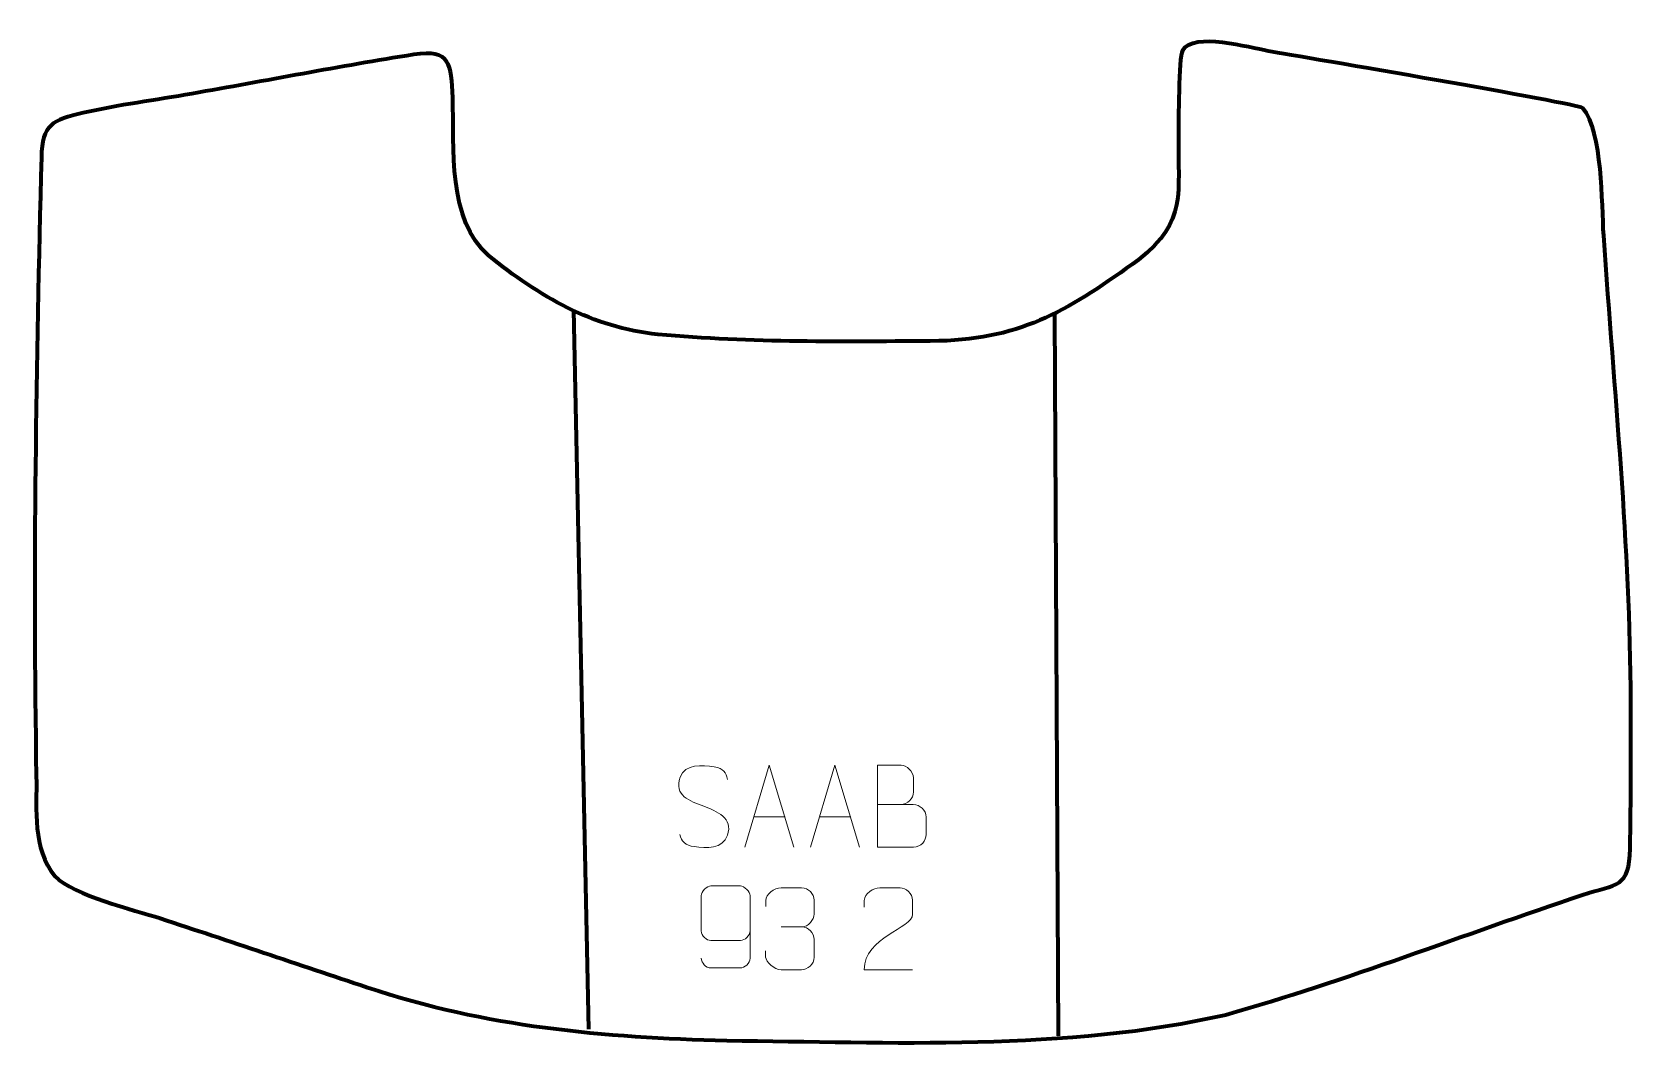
# Model space of a CAD drawing. Header units: millimetres. Extents: x 596 to 1082, y 211 to 522.
import ezdxf

# ---------------------------------------------------------------- set-up
doc = ezdxf.new("R2010")
doc.units = ezdxf.units.MM
doc.header["$MEASUREMENT"] = 0
doc.layers.add('layer 1', color=7, linetype='Continuous', plot=False)
doc.layers.add('layer 2', color=7, linetype='Continuous')
doc.layers.add('layer 3', color=7, linetype='Continuous')

msp = doc.modelspace()

# ---------------------------------------------------------------- linework, layer by layer
at = {"layer": 'layer 1', "color": 250, "lineweight": 9}
for points, knots in [([(800.1133, 285.7086), (795.865, 287.179), (790.9569, 288.9748), (792.962, 294.4951), (792.962, 294.4951), (794.4655, 298.635), (799.6791, 298.2465), (803.2827, 297.6454), (803.2827, 297.6454), (806.1433, 297.1682), (807.008, 295.955), (807.3186, 293.8709)], [0, 0, 0, 0, 0.25, 0.25, 0.25, 0.25, 0.5, 0.5, 0.5, 0.5, 1, 1, 1, 1]), ([(812.6428, 273.2318), (812.6428, 273.2318), (820.0138, 298.1853), (820.0138, 298.1853), (820.0138, 298.1853), (820.0138, 298.1853), (827.5837, 273.2318), (827.5837, 273.2318)], [0, 0, 0, 0, 0.33333333, 0.33333333, 0.33333333, 0.33333333, 1, 1, 1, 1]), ([(832.6428, 273.2318), (832.6428, 273.2318), (840.0138, 298.1853), (840.0138, 298.1853), (840.0138, 298.1853), (840.0138, 298.1853), (847.5837, 273.2318), (847.5837, 273.2318)], [0, 0, 0, 0, 0.33333333, 0.33333333, 0.33333333, 0.33333333, 1, 1, 1, 1]), ([(853.0632, 286.1966), (856.7018, 286.197), (860.2889, 286.197), (863.9283, 286.1966), (863.9283, 286.1966), (865.9037, 286.1793), (867.8273, 284.4432), (867.8273, 282.3936), (867.8273, 282.3936), (867.8269, 281.265), (867.8269, 278.2156), (867.8273, 277.0867), (867.8273, 277.0867), (867.8449, 275.2288), (866.3028, 273.2149), (863.9813, 273.2318), (863.9813, 273.2318), (860.3415, 273.2322), (856.7021, 273.2322), (853.0632, 273.2318), (853.0632, 273.2318), (853.0632, 281.5501), (853.0632, 289.8679), (853.0632, 298.1854), (853.0632, 298.1854), (855.4369, 298.1854), (857.811, 298.1854), (860.1852, 298.1854), (860.1852, 298.1854), (861.866, 298.203), (863.9628, 296.2925), (863.9805, 294.3301), (863.9805, 294.3301), (863.9801, 292.264), (863.9801, 292.118), (863.9805, 290.0515), (863.9805, 290.0515), (863.9978, 287.9854), (862.1433, 286.1793), (860.1333, 286.1966)], [0, 0, 0, 0, 0.09090909, 0.09090909, 0.09090909, 0.09090909, 0.18181818, 0.18181818, 0.18181818, 0.18181818, 0.27272727, 0.27272727, 0.27272727, 0.27272727, 0.36363636, 0.36363636, 0.36363636, 0.36363636, 0.45454545, 0.45454545, 0.45454545, 0.45454545, 0.54545455, 0.54545455, 0.54545455, 0.54545455, 0.63636364, 0.63636364, 0.63636364, 0.63636364, 0.72727273, 0.72727273, 0.72727273, 0.72727273, 0.81818182, 0.81818182, 0.81818182, 0.81818182, 1, 1, 1, 1]), ([(800.1133, 285.7085), (804.1319, 284.0618), (809.1614, 282.1735), (807.3274, 276.8132), (807.3274, 276.8132), (805.8676, 272.5468), (800.9568, 272.8035), (797.2307, 273.3582), (797.2307, 273.3582), (794.4807, 273.768), (793.2598, 274.9815), (792.8818, 277.0937)], [0, 0, 0, 0, 0.25, 0.25, 0.25, 0.25, 0.5, 0.5, 0.5, 0.5, 1, 1, 1, 1]), ([(799.3684, 239.3495), (799.3925, 238.01), (800.7487, 236.3567), (802.3206, 236.3911), (802.3206, 236.3911), (805.3054, 236.3914), (808.2906, 236.3914), (811.276, 236.3911), (811.276, 236.3911), (812.4951, 236.3761), (814.2233, 237.8137), (814.2283, 239.3495), (814.2283, 239.3495), (814.228, 245.7099), (814.228, 252.0707), (814.2283, 258.4315), (814.2283, 258.4315), (814.2236, 259.5944), (812.4951, 261.3655), (811.276, 261.3899), (811.276, 261.3899), (808.2906, 261.3896), (805.3054, 261.3896), (802.3206, 261.3899), (802.3206, 261.3899), (801.0425, 261.3461), (799.3728, 259.7316), (799.3684, 258.4315), (799.3684, 258.4315), (799.3684, 254.8481), (799.3684, 251.2651), (799.3684, 247.6823), (799.3684, 247.6823), (799.4069, 246.2041), (800.9896, 244.7712), (802.3206, 244.7733), (802.3206, 244.7733), (805.3054, 244.773), (808.2906, 244.773), (811.276, 244.7733), (811.276, 244.7733), (812.6055, 244.7683), (814.2485, 246.2755), (814.2068, 247.7041)], [0, 0, 0, 0, 0.08333333, 0.08333333, 0.08333333, 0.08333333, 0.16666667, 0.16666667, 0.16666667, 0.16666667, 0.25, 0.25, 0.25, 0.25, 0.33333333, 0.33333333, 0.33333333, 0.33333333, 0.41666667, 0.41666667, 0.41666667, 0.41666667, 0.5, 0.5, 0.5, 0.5, 0.58333333, 0.58333333, 0.58333333, 0.58333333, 0.66666667, 0.66666667, 0.66666667, 0.66666667, 0.75, 0.75, 0.75, 0.75, 0.83333333, 0.83333333, 0.83333333, 0.83333333, 1, 1, 1, 1]), ([(818.9905, 255.1354), (818.9905, 255.1354), (818.9905, 256.9926), (818.9905, 256.9926), (818.9905, 256.9926), (818.9762, 258.7345), (821.6407, 260.8526), (823.6998, 260.8299), (823.6998, 260.8299), (825.7639, 260.8299), (827.8279, 260.8299), (829.8916, 260.8299), (829.8916, 260.8299), (832.0861, 260.8387), (833.6844, 258.9919), (833.7288, 257.0798), (833.7288, 257.0798), (833.7284, 255.6447), (833.7284, 254.2096), (833.7288, 252.7741), (833.7288, 252.7741), (833.6802, 251.1206), (832.0776, 248.8906), (829.8793, 248.9006), (829.8793, 248.9006), (832.083, 248.8894), (833.691, 247.0862), (833.745, 245.0267), (833.745, 245.0267), (833.7446, 243.242), (833.7446, 241.4573), (833.745, 239.6722), (833.745, 239.6722), (833.7551, 237.6108), (831.7002, 235.8477), (829.8793, 235.8558), (829.8793, 235.8558), (827.814, 235.8561), (825.7488, 235.8561), (823.6832, 235.8558), (823.6832, 235.8558), (821.5146, 235.8673), (818.9836, 238.2675), (818.965, 239.7293), (818.965, 239.7293), (818.965, 239.7293), (818.965, 241.6379), (818.965, 241.6379)], [0, 0, 0, 0, 0.07692308, 0.07692308, 0.07692308, 0.07692308, 0.15384615, 0.15384615, 0.15384615, 0.15384615, 0.23076923, 0.23076923, 0.23076923, 0.23076923, 0.30769231, 0.30769231, 0.30769231, 0.30769231, 0.38461538, 0.38461538, 0.38461538, 0.38461538, 0.46153846, 0.46153846, 0.46153846, 0.46153846, 0.53846154, 0.53846154, 0.53846154, 0.53846154, 0.61538462, 0.61538462, 0.61538462, 0.61538462, 0.69230769, 0.69230769, 0.69230769, 0.69230769, 0.76923077, 0.76923077, 0.76923077, 0.76923077, 0.84615385, 0.84615385, 0.84615385, 0.84615385, 1, 1, 1, 1]), ([(863.7265, 235.8558), (858.8121, 235.8561), (853.8977, 235.8561), (848.9836, 235.8558), (848.9836, 235.8558), (848.9836, 245.7881), (863.6346, 248.4293), (863.7265, 252.7396), (863.7265, 252.7396), (863.7262, 254.1637), (863.7262, 255.5874), (863.7265, 257.0107), (863.7265, 257.0107), (863.7096, 259.0878), (861.5868, 260.8126), (859.9158, 260.8299), (859.9158, 260.8299), (857.8426, 260.8295), (855.7697, 260.8295), (853.6973, 260.8299), (853.6973, 260.8299), (851.8752, 260.8464), (849.0505, 259.0543), (848.9836, 256.9607), (848.9836, 256.9607), (848.9836, 256.9607), (848.9836, 254.9059), (848.9836, 254.9059)], [0, 0, 0, 0, 0.125, 0.125, 0.125, 0.125, 0.25, 0.25, 0.25, 0.25, 0.375, 0.375, 0.375, 0.375, 0.5, 0.5, 0.5, 0.5, 0.625, 0.625, 0.625, 0.625, 0.75, 0.75, 0.75, 0.75, 1, 1, 1, 1])]:
    msp.add_open_spline(points, degree=3, knots=knots, dxfattribs=at)
for points in [[(815.3654, 282.4812), (815.3654, 282.4812), (824.8611, 282.4812), (824.8611, 282.4812)], [(835.3654, 282.4812), (835.3654, 282.4812), (844.8611, 282.4812), (844.8611, 282.4812)], [(823.7002, 248.8902), (823.7002, 248.8902), (829.8966, 248.8902), (829.8966, 248.8902)]]:
    msp.add_open_spline(points, degree=3, dxfattribs=at)
at = {"layer": 'layer 2', "color": 142, "lineweight": 158}
for points in [[(765.0979, 217.7134), (765.0979, 217.7134), (760.6138, 436.7976), (760.6138, 436.7976)], [(908.1487, 215.7621), (908.1487, 215.7621), (906.9882, 435.8898), (906.9882, 435.8898)]]:
    msp.add_open_spline(points, degree=3, dxfattribs=at)
at = {"layer": 'layer 3', "color": 242, "lineweight": 158}
msp.add_open_spline([(959.0381, 222.1704), (911.0935, 211.0893), (856.3337, 213.7597), (807.1717, 214.299), (807.1717, 214.299), (769.3385, 215.3212), (733.8748, 218.391), (697.7462, 230.4917), (697.7462, 230.4917), (676.7028, 237.54), (655.7387, 244.5799), (634.6558, 251.5281), (634.6558, 251.5281), (626.075, 254.2292), (608.643, 258.3391), (602.5202, 264.4127), (602.5202, 264.4127), (595.5768, 272.9023), (597.1059, 284.4231), (596.8922, 294.8707), (596.8922, 294.8707), (595.7548, 357.4524), (596.8439, 420.8131), (598.4382, 483.4006), (598.4382, 483.4006), (598.6962, 493.5272), (601.7459, 494.6924), (611.2072, 496.9245), (611.2072, 496.9245), (621.7137, 499.3461), (633.477, 500.8545), (644.2378, 502.7429), (644.2378, 502.7429), (666.6643, 506.6843), (689.3687, 511.1112), (711.8124, 514.667), (711.8124, 514.667), (723.1448, 516.4625), (723.259, 511.8085), (723.7066, 501.526), (723.7066, 501.526), (724.0884, 486.6204), (722.1101, 464.0656), (734.623, 453.4425), (734.623, 453.4425), (749.9605, 440.9557), (766.1979, 431.4921), (786.1902, 429.4287), (786.1902, 429.4287), (814.4506, 426.824), (843.3657, 427.1864), (871.7408, 427.4355), (871.7408, 427.4355), (897.493, 427.9959), (912.3617, 437.5268), (932.5058, 452.1891), (932.5058, 452.1891), (947.5187, 464.0594), (944.337, 472.4838), (944.6635, 489.8333), (944.6635, 489.8333), (944.718, 493.6862), (944.6704, 513.9974), (945.8476, 515.9187), (945.8476, 515.9187), (949.3138, 521.5761), (966.2254, 516.7828), (971.9774, 515.7542), (971.9774, 515.7542), (982.5873, 513.8757), (1066.014, 499.8185), (1067.8019, 498.3407), (1067.8019, 498.3407), (1073.9308, 491.0289), (1073.4792, 469.4694), (1074.1429, 459.5348), (1074.1429, 459.5348), (1077.4061, 411.7184), (1082.2178, 365.4158), (1082.4051, 317.3144), (1082.4051, 317.3144), (1082.4623, 302.6035), (1082.4512, 287.5264), (1082.1803, 272.827), (1082.1803, 272.827), (1081.9557, 260.6376), (1078.2452, 262.1481), (1067.6994, 258.6498), (1067.6994, 258.6498), (1031.4251, 246.6163), (995.8626, 232.4999), (959.0381, 222.1704)], degree=3, knots=[0, 0, 0, 0, 0.04166667, 0.04166667, 0.04166667, 0.04166667, 0.08333333, 0.08333333, 0.08333333, 0.08333333, 0.125, 0.125, 0.125, 0.125, 0.16666667, 0.16666667, 0.16666667, 0.16666667, 0.20833333, 0.20833333, 0.20833333, 0.20833333, 0.25, 0.25, 0.25, 0.25, 0.29166667, 0.29166667, 0.29166667, 0.29166667, 0.33333333, 0.33333333, 0.33333333, 0.33333333, 0.375, 0.375, 0.375, 0.375, 0.41666667, 0.41666667, 0.41666667, 0.41666667, 0.45833333, 0.45833333, 0.45833333, 0.45833333, 0.5, 0.5, 0.5, 0.5, 0.54166667, 0.54166667, 0.54166667, 0.54166667, 0.58333333, 0.58333333, 0.58333333, 0.58333333, 0.625, 0.625, 0.625, 0.625, 0.66666667, 0.66666667, 0.66666667, 0.66666667, 0.70833333, 0.70833333, 0.70833333, 0.70833333, 0.75, 0.75, 0.75, 0.75, 0.79166667, 0.79166667, 0.79166667, 0.79166667, 0.83333333, 0.83333333, 0.83333333, 0.83333333, 0.875, 0.875, 0.875, 0.875, 0.91666667, 0.91666667, 0.91666667, 0.91666667, 1, 1, 1, 1], dxfattribs=at)

doc.saveas('drawing.dxf')
